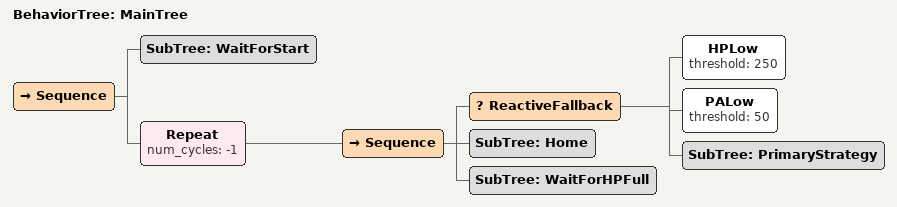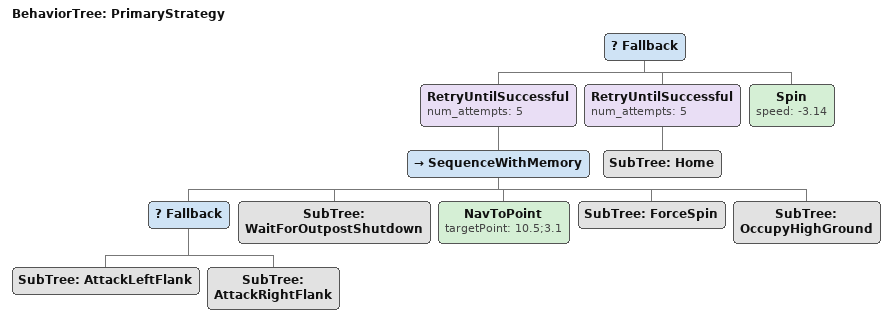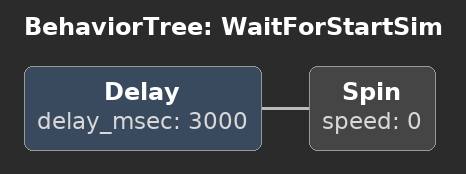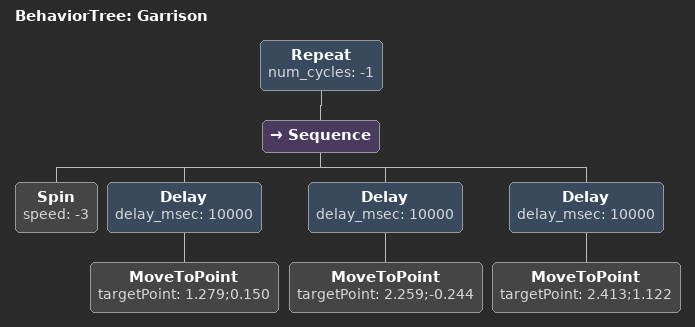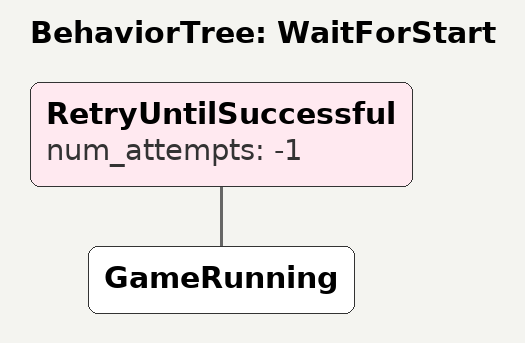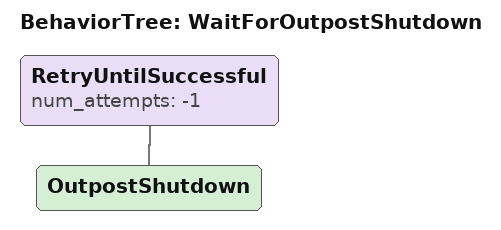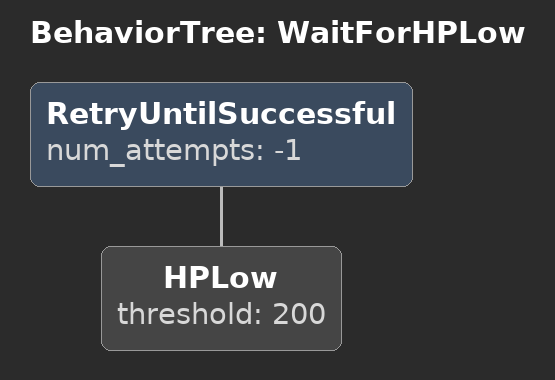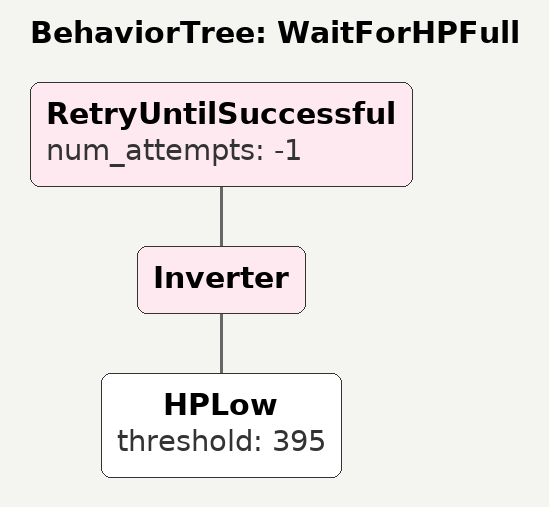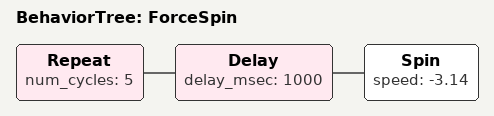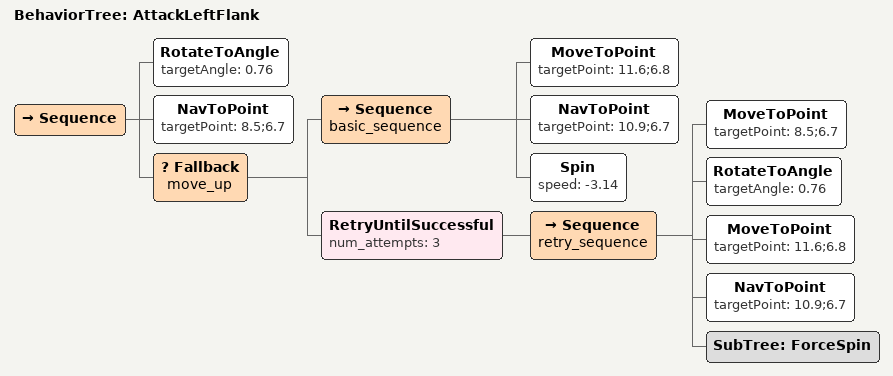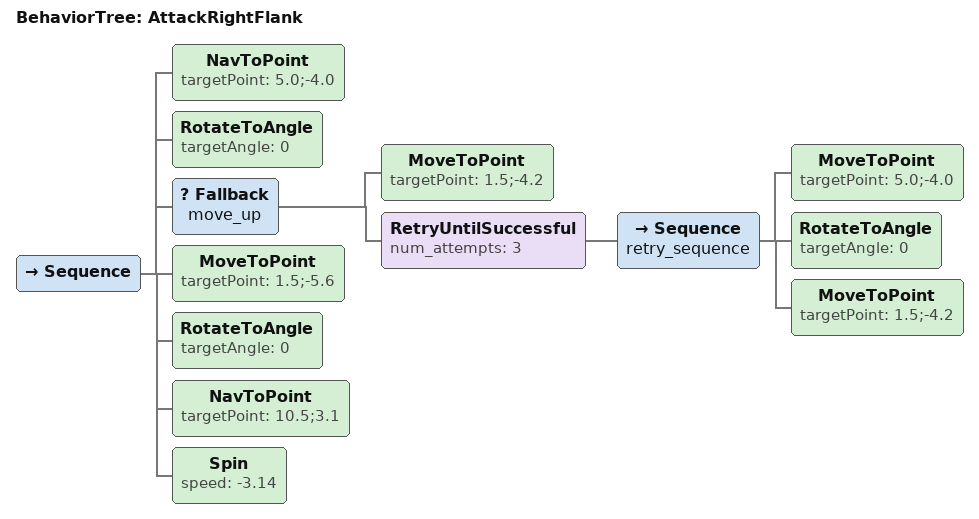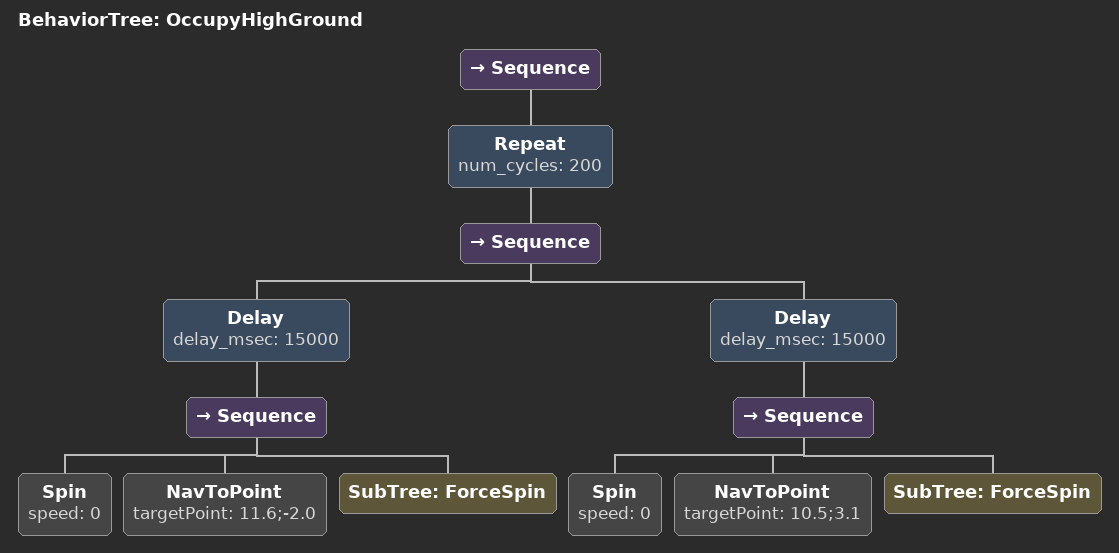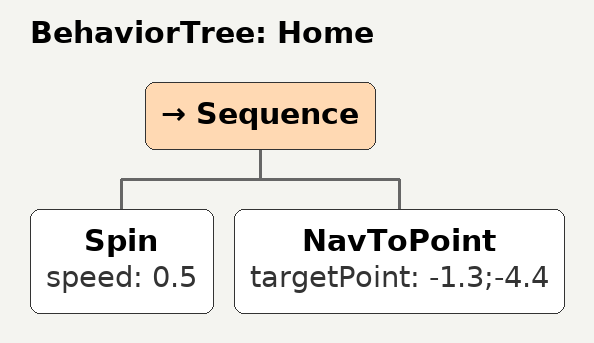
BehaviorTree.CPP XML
<root BTCPP_format="4">

    <BehaviorTree ID="MainTree">
        <Sequence>
            <SubTree ID="WaitForStart"/>
            <Repeat num_cycles="-1">
                <Sequence>
                    <ReactiveFallback>
                        <HPLow threshold="250"/>
                        <PALow threshold="50"/>
                        <SubTree ID="PrimaryStrategy"/>
                    </ReactiveFallback>
                    <SubTree ID="Home"/>
                    <SubTree ID="WaitForHPFull"/>
                </Sequence>
            </Repeat>
        </Sequence>
    </BehaviorTree>

    <BehaviorTree ID="PrimaryStrategy">
        <Fallback>
            <RetryUntilSuccessful num_attempts="5">
                <SequenceWithMemory>
                    <Fallback>
                        <SubTree ID="AttackLeftFlank"/>
                        <SubTree ID="AttackRightFlank"/>
                    </Fallback>
                    <SubTree ID="WaitForOutpostShutdown"/>
                    <NavToPoint targetPoint="10.5;3.1"/>
                    <SubTree ID="ForceSpin"/>
                    <SubTree ID="OccupyHighGround"/>
                </SequenceWithMemory>
            </RetryUntilSuccessful>
            <RetryUntilSuccessful num_attempts="5">
                <SubTree ID="Home"/>
            </RetryUntilSuccessful>
            <Spin speed="-3.14"/>
        </Fallback>
    </BehaviorTree>

    <BehaviorTree ID="WaitForStartSim">
        <Delay delay_msec="3000">
            <Spin speed="0"/>
        </Delay>
    </BehaviorTree>

    <BehaviorTree ID="Garrison">
        <Repeat num_cycles="-1">
            <Sequence>
                <Spin speed="-3"/>
                <Delay delay_msec="10000">
                    <MoveToPoint targetPoint="1.279;0.150"/>
                </Delay>
                <Delay delay_msec="10000">
                    <MoveToPoint targetPoint="2.259;-0.244"/>
                </Delay>
                <Delay delay_msec="10000">
                    <MoveToPoint targetPoint="2.413;1.122"/>
                </Delay>
            </Sequence>
        </Repeat>
    </BehaviorTree>

    <BehaviorTree ID="WaitForStart">
        <RetryUntilSuccessful num_attempts="-1">
            <GameRunning/>
        </RetryUntilSuccessful>
    </BehaviorTree>

    <BehaviorTree ID="WaitForOutpostShutdown">
        <RetryUntilSuccessful num_attempts="-1">
            <OutpostShutdown/>
        </RetryUntilSuccessful>
    </BehaviorTree>

    <BehaviorTree ID="WaitForHPLow">
        <RetryUntilSuccessful num_attempts="-1">
            <HPLow threshold="200"/>
        </RetryUntilSuccessful>
    </BehaviorTree>

    <BehaviorTree ID="WaitForHPFull">
        <RetryUntilSuccessful num_attempts="-1">
            <Inverter>
                <HPLow threshold="395"/>
            </Inverter>
        </RetryUntilSuccessful>
    </BehaviorTree>

    <BehaviorTree ID="ForceSpin">
        <Repeat num_cycles="5">
            <Delay delay_msec="1000">
                <Spin speed="-3.14"/>
            </Delay>
        </Repeat>
    </BehaviorTree>

    <BehaviorTree ID="AttackLeftFlank">
        <Sequence>
            <RotateToAngle targetAngle="0.76"/>
            <NavToPoint targetPoint="8.5;6.7"/>
            <Fallback name="move_up">
                <Sequence name="basic_sequence">
                    <MoveToPoint targetPoint="11.6;6.8"/>
                    <NavToPoint targetPoint="10.9;6.7"/>
                    <Spin speed="-3.14"/>
                </Sequence>
                <RetryUntilSuccessful num_attempts="3">
                    <Sequence name="retry_sequence">
                        <MoveToPoint targetPoint="8.5;6.7"/>
                        <RotateToAngle targetAngle="0.76"/>
                        <MoveToPoint targetPoint="11.6;6.8"/>
                        <NavToPoint targetPoint="10.9;6.7"/>
                        <SubTree ID="ForceSpin"/>
                    </Sequence>
                </RetryUntilSuccessful>
            </Fallback>
        </Sequence>
    </BehaviorTree>

    <BehaviorTree ID="AttackRightFlank">
        <Sequence>
            <NavToPoint targetPoint="5.0;-4.0"/>
            <RotateToAngle targetAngle="0"/>
            <Fallback name="move_up">
                <MoveToPoint targetPoint="1.5;-4.2"/>
                <RetryUntilSuccessful num_attempts="3">
                    <Sequence name="retry_sequence">
                        <MoveToPoint targetPoint="5.0;-4.0"/>
                        <RotateToAngle targetAngle="0"/>
                        <MoveToPoint targetPoint="1.5;-4.2"/>
                    </Sequence>
                </RetryUntilSuccessful>
            </Fallback>
            <MoveToPoint targetPoint="1.5;-5.6"/>
            <RotateToAngle targetAngle="0"/>
            <NavToPoint targetPoint="10.5;3.1"/>
            <Spin speed="-3.14"/>
        </Sequence>
    </BehaviorTree>

    <BehaviorTree ID="OccupyHighGround">
        <Sequence>
            <Repeat num_cycles="200">
                <Sequence>
                    <Delay delay_msec="15000">
                        <Sequence>
                            <Spin speed="0"/>
                            <NavToPoint targetPoint="11.6;-2.0"/>
                            <SubTree ID="ForceSpin"/>
                        </Sequence>
                    </Delay>
                    <Delay delay_msec="15000">
                        <Sequence>
                            <Spin speed="0"/>
                            <NavToPoint targetPoint="10.5;3.1"/>
                            <SubTree ID="ForceSpin"/>
                        </Sequence>
                    </Delay>
                </Sequence>
            </Repeat>
        </Sequence>
    </BehaviorTree>

    <BehaviorTree ID="Home">
        <Sequence>
            <Spin speed="0.5"/>
            <NavToPoint targetPoint="-1.3;-4.4"/>
        </Sequence>
    </BehaviorTree>

</root>
